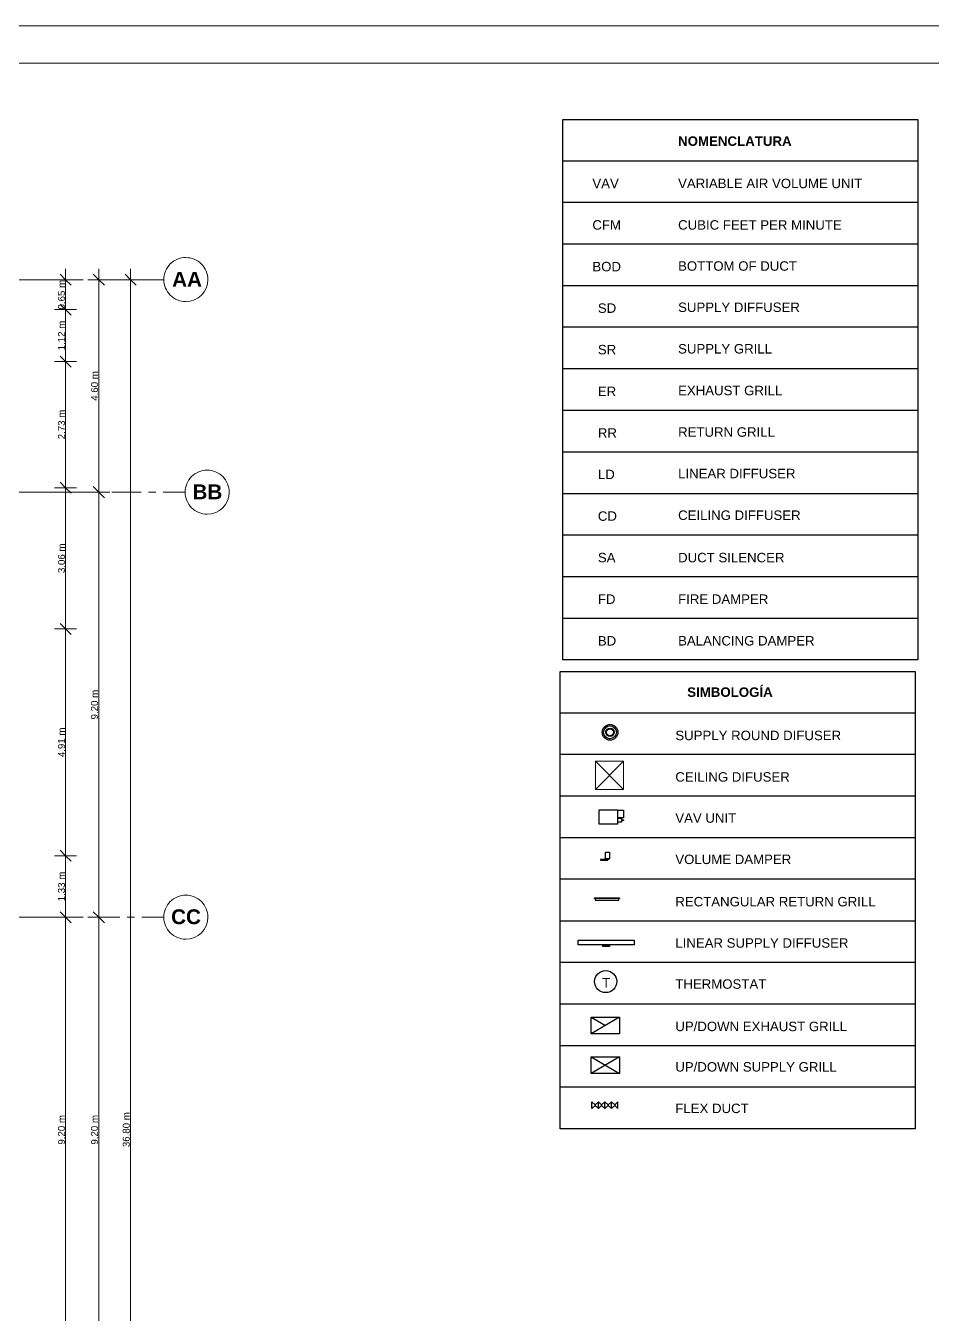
# Model space of a CAD drawing. Header units: metres. Extents: x -2 to 237, y -8 to 52.
# Drawn here: x 56.88 to 76.51, y 24.26 to 52.14 of the extents above; entities that cross this region are included whole.
import ezdxf

# ---------------------------------------------------------------- set-up
doc = ezdxf.new("R2010")
doc.units = ezdxf.units.M
doc.layers.add('HVAC - Ductos', color=5, linetype='Continuous', lineweight=0)
doc.layers.add('PDF4_Text', color=7, linetype='Continuous', lineweight=0)
doc.layers.add('PDF4_Geometry', color=7, linetype='Continuous', lineweight=0, true_color=0xaaaaaa)
doc.styles.add('PDF Helvetica', font='')
doc.styles.add('PDF Helvetica Bold', font='')
doc.styles.get('PDF Helvetica').set_extended_font_data('Helvetica')
doc.styles.get('PDF Helvetica Bold').set_extended_font_data('Helvetica', bold=True)

msp = doc.modelspace()

# ---------------------------------------------------------------- linework, layer by layer
at = {"lineweight": 25}
for points in [[(68.513, 38.414), (68.513, 50.107), (76.201, 50.107), (76.201, 38.414)], [(68.453, 28.271), (68.453, 38.162), (76.141, 38.162), (76.141, 28.271)], [(69.699, 34.864), (69.301, 34.864), (69.301, 35.175), (69.699, 35.175)], [(69.824, 34.942), (69.791, 34.942), (69.791, 34.955), (69.824, 34.955)], [(69.328, 34.08), (69.484, 34.08), (69.484, 34.094), (69.328, 34.094)], [(69.525, 34.108), (69.434, 34.108), (69.434, 34.259), (69.525, 34.259)], [(69.457, 34.108), (69.507, 34.108), (69.507, 34.094), (69.457, 34.094)], [(69.741, 33.256), (69.2, 33.256), (69.2, 33.265), (69.741, 33.265)], [(69.214, 33.214), (69.727, 33.214), (69.727, 33.256), (69.214, 33.256)], [(70.057, 32.248), (68.847, 32.248), (68.847, 32.353), (70.057, 32.353)], [(69.525, 32.216), (69.379, 32.216), (69.379, 32.248), (69.525, 32.248)], [(69.141, 28.857), (69.214, 28.788), (69.214, 28.775), (69.141, 28.706)], [(69.425, 28.857), (69.351, 28.788), (69.351, 28.775), (69.425, 28.706)], [(69.704, 28.857), (69.635, 28.788), (69.635, 28.775), (69.704, 28.706)]]:
    msp.add_lwpolyline(points, close=True, dxfattribs=at)
for points in [[(76.201, 49.209), (68.513, 49.209)], [(76.201, 48.311), (68.513, 48.311)], [(76.201, 47.408), (68.513, 47.408)], [(76.201, 46.51), (68.513, 46.51)], [(76.201, 45.612), (68.513, 45.612)], [(76.201, 44.71), (68.513, 44.71)], [(76.201, 43.812), (68.513, 43.812)], [(76.201, 42.914), (68.513, 42.914)], [(76.201, 42.011), (68.513, 42.011)], [(76.201, 41.113), (68.513, 41.113)], [(76.201, 40.215), (68.513, 40.215)], [(76.201, 39.312), (68.513, 39.312)], [(76.141, 37.264), (68.453, 37.264)], [(76.141, 36.366), (68.453, 36.366)], [(76.141, 35.464), (68.453, 35.464)], [(69.699, 35.161), (69.828, 35.161), (69.828, 35.001), (69.699, 35.001)], [(69.699, 34.992), (69.786, 34.992), (69.786, 34.905), (69.699, 34.905)], [(76.141, 34.566), (68.453, 34.566)], [(76.141, 33.668), (68.453, 33.668)], [(76.141, 32.765), (68.453, 32.765)], [(76.141, 31.867), (68.453, 31.867)], [(76.141, 30.969), (68.453, 30.969)], [(69.127, 30.685), (69.737, 30.685), (69.737, 30.328), (69.127, 30.328), (69.127, 30.685), (69.434, 30.507)], [(69.737, 30.685), (69.127, 30.328)], [(76.141, 30.067), (68.453, 30.067)], [(69.127, 29.828), (69.737, 29.828), (69.737, 29.467), (69.127, 29.467), (69.127, 29.828), (69.737, 29.467)], [(69.737, 29.828), (69.127, 29.467)], [(76.141, 29.169), (68.453, 29.169)], [(69.214, 28.775), (69.283, 28.706), (69.283, 28.857), (69.214, 28.788)], [(69.283, 28.857), (69.351, 28.788)], [(69.351, 28.775), (69.283, 28.706)], [(69.425, 28.857), (69.494, 28.788), (69.494, 28.775), (69.425, 28.706)], [(69.567, 28.857), (69.494, 28.788)], [(69.494, 28.775), (69.567, 28.706)], [(69.635, 28.775), (69.567, 28.706), (69.567, 28.857), (69.635, 28.788)]]:
    msp.add_lwpolyline(points, dxfattribs=at)
at = {"lineweight": 9}
msp.add_lwpolyline([(69.828, 35.615), (69.218, 35.615), (69.218, 36.224), (69.828, 36.224)], close=True, dxfattribs=at)
at = {"lineweight": 13}
for points in [[(69.828, 36.224), (69.218, 35.615)], [(69.218, 36.224), (69.828, 35.615)]]:
    msp.add_lwpolyline(points, dxfattribs=at)
at = {"lineweight": 25}
for centre, radius in [((69.535, 36.849), 0.17), ((69.533, 36.85), 0.14), ((69.536, 36.85), 0.0905), ((69.534, 36.849), 0.0739), ((69.441, 31.456), 0.24)]:
    msp.add_circle(centre, radius, dxfattribs=at)
at = {"layer": 'HVAC - Ductos', "color": 252, "lineweight": 0, "true_color": 0x939598}
for points in [[(57.746, 9.616), (57.746, 10.624), (57.746, 13.964), (57.746, 14.454), (57.746, 17.437), (57.746, 23.649), (57.746, 32.849), (57.746, 34.178), (57.746, 39.085), (57.746, 42.141), (57.746, 44.871), (57.746, 45.994), (57.746, 46.878)], [(58.465, 9.616), (58.465, 14.454), (58.465, 23.649), (58.465, 32.849), (58.465, 42.045), (58.465, 46.878)], [(59.153, 9.616), (59.153, 46.878)], [(57.508, 46.64), (57.746, 46.64), (57.984, 46.64)], [(57.627, 46.759), (57.746, 46.64), (57.865, 46.521)], [(58.227, 46.64), (58.465, 46.64), (58.704, 46.64)], [(58.346, 46.759), (58.465, 46.64), (58.585, 46.521)], [(58.915, 46.64), (59.153, 46.64), (59.391, 46.64)], [(59.034, 46.759), (59.153, 46.64), (59.272, 46.521)], [(57.627, 46.108), (57.746, 45.994), (57.865, 45.875)], [(57.508, 45.994), (57.746, 45.994), (57.984, 45.994)], [(57.627, 44.991), (57.746, 44.871), (57.865, 44.752)], [(57.508, 44.871), (57.746, 44.871), (57.984, 44.871)], [(57.508, 42.141), (57.746, 42.141), (57.984, 42.141)], [(57.627, 42.26), (57.746, 42.141), (57.865, 42.022)], [(58.346, 42.164), (58.465, 42.045), (58.585, 41.925)], [(58.227, 42.045), (58.465, 42.045), (58.704, 42.045)], [(57.508, 39.085), (57.746, 39.085), (57.984, 39.085)], [(57.627, 39.204), (57.746, 39.085), (57.865, 38.966)], [(57.627, 34.297), (57.746, 34.178), (57.865, 34.059)], [(57.508, 34.178), (57.746, 34.178), (57.984, 34.178)], [(57.627, 32.968), (57.746, 32.849), (57.865, 32.73)], [(58.346, 32.968), (58.465, 32.849), (58.585, 32.73)], [(57.508, 32.849), (57.746, 32.849), (57.984, 32.849)], [(58.227, 32.849), (58.465, 32.849), (58.704, 32.849)]]:
    msp.add_lwpolyline(points, dxfattribs=at)
at = {"layer": 'PDF4_Geometry', "color": 7, "lineweight": 9}
msp.add_lwpolyline([(87.88, 52.136), (87.88, -7.842), (-2.09, -7.842), (-2.09, 52.136)], close=True, dxfattribs=at)
msp.add_lwpolyline([(87.403, 51.325), (-0.99, 51.325), (-0.99, -7.177), (87.403, -7.177)], dxfattribs=at)
at = {"layer": 'PDF4_Geometry', "lineweight": 0}
for points in [[(60.349, 47.121, 0.418294), (59.872, 46.644, 0.41469), (60.349, 46.168, 0.411051), (60.825, 46.644, 0.414665)], [(60.811, 42.521, 0.41827), (60.335, 42.045, 0.414688), (60.811, 41.568, 0.411251), (61.288, 42.045, 0.414841)], [(60.349, 33.326, 0.418295), (59.872, 32.849, 0.414689), (60.349, 32.373, 0.41105), (60.825, 32.849, 0.414665)]]:
    msp.add_lwpolyline(points, format="xyb", close=True, dxfattribs=at)
for points in [[(57.334, 46.64), (55.877, 46.64)], [(59.872, 46.64), (59.396, 46.64)], [(57.792, 42.045), (56.34, 42.045)], [(60.33, 42.045), (59.858, 42.045)], [(57.334, 32.849), (55.877, 32.849)], [(59.872, 32.849), (59.396, 32.849)]]:
    msp.add_lwpolyline(points, dxfattribs=at)
at = {"layer": 'PDF4_Geometry', "color": 252, "lineweight": 0, "true_color": 0x939598}
for points in [[(57.806, 46.64), (57.334, 46.64)], [(58.126, 46.64), (57.966, 46.64)], [(58.919, 46.64), (58.282, 46.64)], [(59.235, 46.64), (59.079, 46.64)], [(58.269, 42.045), (57.792, 42.045)], [(58.585, 42.045), (58.429, 42.045)], [(59.382, 42.045), (58.745, 42.045)], [(59.698, 42.045), (59.538, 42.045)], [(57.806, 32.849), (57.334, 32.849)], [(58.126, 32.849), (57.966, 32.849)], [(58.919, 32.849), (58.282, 32.849)], [(59.235, 32.849), (59.079, 32.849)]]:
    msp.add_lwpolyline(points, dxfattribs=at)

# ---------------------------------------------------------------- texts
at = {"attachment_point": 4}
for s, insert, char_height, style in [('NOMENCLATURA', (71.008, 49.639), 0.20566, 'PDF Helvetica Bold'), ('VAV', (69.152, 48.724), 0.2047, 'PDF Helvetica'), ('VARIABLE AIR VOLUME UNIT', (71.008, 48.724), 0.20468, 'PDF Helvetica'), ('CFM', (69.152, 47.826), 0.2047, 'PDF Helvetica'), ('CUBIC FEET PER MINUTE', (71.008, 47.826), 0.20468, 'PDF Helvetica'), ('BOD', (69.152, 46.924), 0.2047, 'PDF Helvetica'), ('BOTTOM OF DUCT', (71.008, 46.937), 0.20468, 'PDF Helvetica'), ('SD', (69.271, 46.026), 0.2047, 'PDF Helvetica'), ('SUPPLY DIFFUSER', (71.008, 46.044), 0.20468, 'PDF Helvetica'), ('SR', (69.271, 45.128), 0.2047, 'PDF Helvetica'), ('SUPPLY GRILL', (71.008, 45.146), 0.20468, 'PDF Helvetica'), ('ER', (69.271, 44.225), 0.2047, 'PDF Helvetica'), ('EXHAUST GRILL', (71.008, 44.243), 0.20468, 'PDF Helvetica'), ('RR', (69.271, 43.327), 0.2047, 'PDF Helvetica'), ('RETURN GRILL', (71.008, 43.345), 0.20468, 'PDF Helvetica'), ('LD', (69.271, 42.429), 0.2047, 'PDF Helvetica'), ('LINEAR DIFFUSER', (71.008, 42.447), 0.20468, 'PDF Helvetica'), ('CD', (69.271, 41.526), 0.2047, 'PDF Helvetica'), ('CEILING DIFFUSER', (71.008, 41.545), 0.20468, 'PDF Helvetica'), ('SA', (69.271, 40.628), 0.2047, 'PDF Helvetica'), ('DUCT SILENCER', (71.008, 40.628), 0.20468, 'PDF Helvetica'), ('FD', (69.271, 39.73), 0.2047, 'PDF Helvetica'), ('FIRE DAMPER', (71.008, 39.73), 0.20468, 'PDF Helvetica'), ('BD', (69.271, 38.828), 0.2047, 'PDF Helvetica'), ('BALANCING DAMPER', (71.008, 38.828), 0.20468, 'PDF Helvetica'), ('SIMBOLOGÍA', (71.205, 37.717), 0.2057, 'PDF Helvetica Bold'), ('SUPPLY ROUND DIFUSER', (70.948, 36.78), 0.20468, 'PDF Helvetica'), ('CEILING DIFUSER', (70.948, 35.882), 0.20468, 'PDF Helvetica'), ('VAV UNIT', (70.948, 34.993), 0.2047, 'PDF Helvetica'), ('VOLUME DAMPER', (70.948, 34.099), 0.20468, 'PDF Helvetica'), ('RECTANGULAR RETURN GRILL', (70.948, 33.183), 0.20468, 'PDF Helvetica'), ('LINEAR SUPPLY DIFFUSER', (70.948, 32.289), 0.20468, 'PDF Helvetica'), ('T', (69.363, 31.428), 0.205, 'PDF Helvetica'), ('THERMOSTAT', (70.948, 31.401), 0.2047, 'PDF Helvetica'), ('UP/DOWN EXHAUST GRILL', (70.948, 30.484), 0.20468, 'PDF Helvetica'), ('UP/DOWN SUPPLY GRILL', (70.948, 29.609), 0.20468, 'PDF Helvetica'), ('FLEX DUCT', (70.948, 28.711), 0.2047, 'PDF Helvetica')]:
    msp.add_mtext(s, dxfattribs=dict(at, insert=insert, char_height=char_height, style=style))
at = {"layer": 'PDF4_Text', "color": 252, "lineweight": 0, "true_color": 0x939598, "char_height": 0.15, "attachment_point": 4, "rotation": 90, "style": 'PDF Helvetica'}
for s, insert in [('0.65 m', (57.657, 45.998)), ('1.12 m', (57.657, 45.114)), ('4.60 m', (58.372, 44.023)), ('2.73 m', (57.657, 43.189)), ('3.06 m', (57.657, 40.294)), ('9.20 m', (58.372, 37.128)), ('4.91 m', (57.657, 36.312)), ('1.33 m', (57.657, 33.192)), ('9.20 m', (57.657, 27.928)), ('9.20 m', (58.372, 27.928)), ('36.80 m', (59.059, 27.873))]:
    msp.add_mtext(s, dxfattribs=dict(at, insert=insert))
at = {"layer": 'PDF4_Text', "color": 253, "lineweight": 0, "true_color": 0xaaaaaa, "char_height": 0.3201, "attachment_point": 4, "style": 'PDF Helvetica Bold'}
for s, insert in [('AA', (60.053, 46.652)), ('BB', (60.493, 42.052)), ('CC', (60.03, 32.856))]:
    msp.add_mtext(s, dxfattribs=dict(at, insert=insert))

doc.saveas('drawing.dxf')
